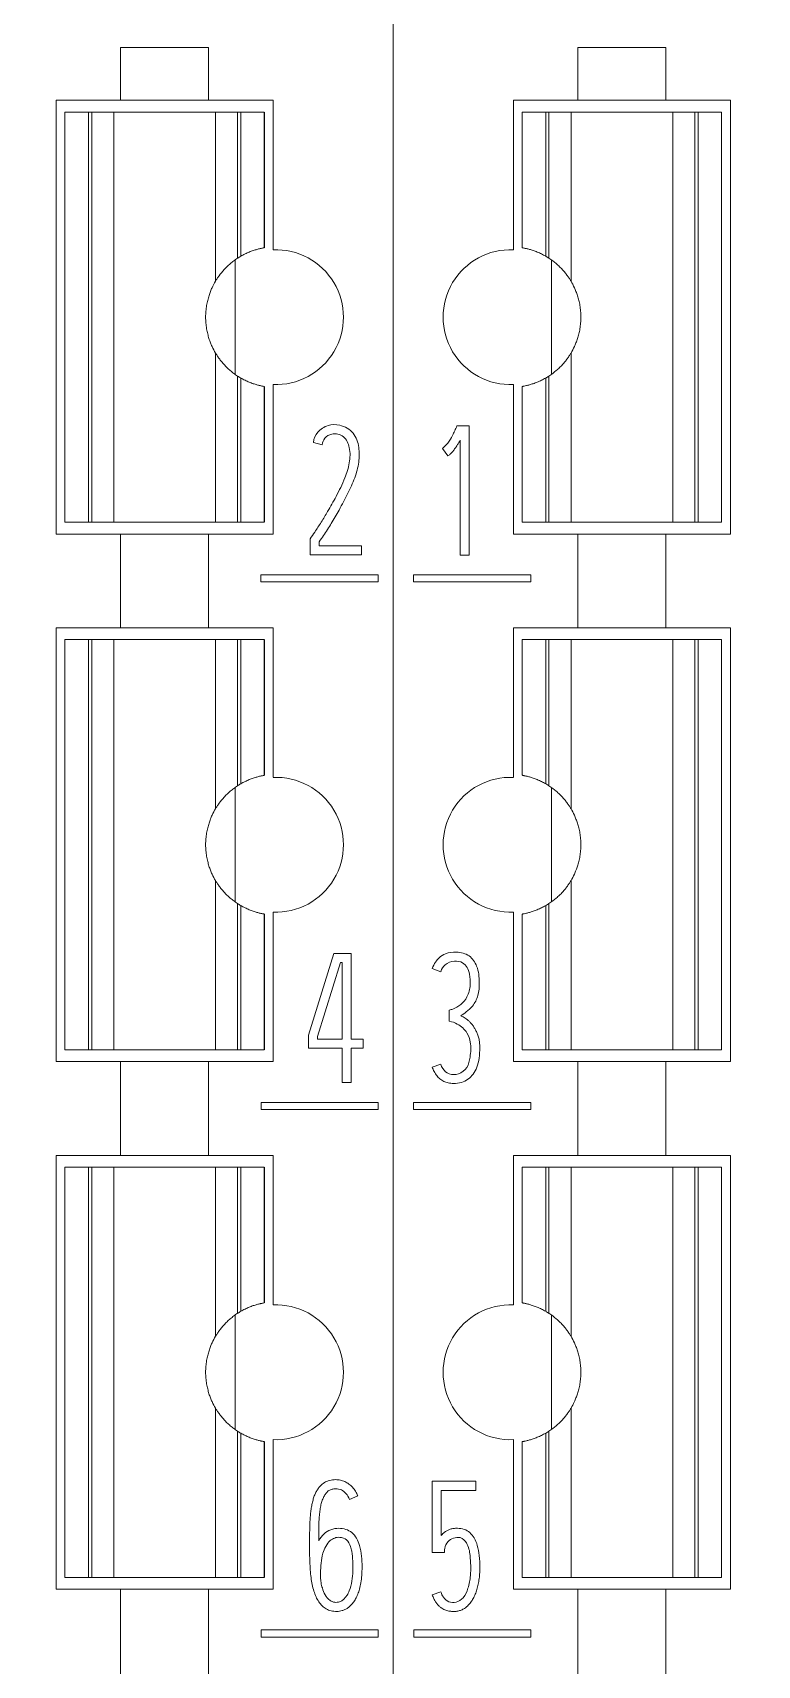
# Model space of a CAD drawing. Header units: millimetres. Extents: x 42356 to 50646, y 31507 to 39566.
# Drawn here: x 47679.95 to 47686.13, y 38403.65 to 38417.58 of the extents above; entities that cross this region are included whole.
import ezdxf

# ---------------------------------------------------------------- set-up
doc = ezdxf.new("R2010")
doc.units = ezdxf.units.MM
doc.set_wipeout_variables(frame=1)
doc.layers.add('000-PI-Oprema', color=30, linetype='Continuous', lineweight=5)
doc.layers.add('004-PI-DIN Šina', color=3, linetype='Continuous')

# ---------------------------------------------------------------- blocks, each defined once
blk = doc.blocks.new('*U116')
at = {"layer": '004-PI-DIN Šina'}
blk.add_lwpolyline([(650, -17.5), (650, 17.5), (0, 17.5), (0, -17.5)], close=True, dxfattribs=at)
blk = doc.blocks.new('PLC_CARD')
at = {"layer": '000-PI-Oprema'}
for p, q in [((0, -16.376), (0, -58.724)), ((15, -16.376), (15, -58.724)), ((1.575, -17.624), (1.575, -17.174)), ((1.575, -17.174), (2.325, -17.174)), ((2.325, -17.174), (2.325, -17.624)), ((12.675, -17.624), (12.675, -17.174)), ((12.675, -17.174), (13.425, -17.174)), ((13.425, -17.174), (13.425, -17.624)), ((1.025, -17.624), (1.025, -18.899)), ((1.575, -17.624), (1.025, -17.624)), ((2.325, -17.624), (1.575, -17.624)), ((2.875, -17.624), (2.325, -17.624)), ((2.875, -21.324), (2.875, -17.624)), ((12.125, -21.324), (12.125, -17.624)), ((12.125, -17.624), (12.675, -17.624)), ((12.675, -17.624), (13.425, -17.624)), ((13.425, -17.624), (13.975, -17.624)), ((13.975, -17.624), (13.975, -18.899)), ((1.099, -17.724), (1.099, -18.882)), ((1.1, -17.724), (1.3, -17.724)), ((1.1, -17.724), (1.1, -18.882)), ((1.1, -17.724), (1.1, -18.882)), ((1.328, -17.724), (1.3, -17.724)), ((1.3, -17.724), (1.3, -18.954)), ((1.516, -17.724), (1.328, -17.724)), ((1.328, -17.724), (1.328, -18.971)), ((1.516, -17.724), (1.516, -19.167)), ((2.572, -17.724), (2.384, -17.724)), ((2.384, -17.724), (2.384, -21.224)), ((2.6, -17.724), (2.572, -17.724)), ((2.572, -17.724), (2.572, -21.224)), ((2.8, -17.724), (2.6, -17.724)), ((2.6, -17.724), (2.6, -21.224)), ((2.8, -17.724), (2.8, -21.224)), ((12.2, -17.724), (12.4, -17.724)), ((12.2, -17.724), (12.2, -21.224)), ((12.4, -17.724), (12.428, -17.724)), ((12.4, -17.724), (12.4, -21.224)), ((12.428, -17.724), (12.616, -17.724)), ((12.428, -17.724), (12.428, -21.224)), ((12.616, -17.724), (12.616, -21.224)), ((13.484, -17.724), (13.672, -17.724)), ((13.484, -17.724), (13.484, -19.167)), ((13.672, -17.724), (13.7, -17.724)), ((13.672, -17.724), (13.672, -18.971)), ((13.9, -17.724), (13.7, -17.724)), ((13.7, -17.724), (13.7, -18.954)), ((13.9, -17.724), (13.9, -18.882)), ((13.9, -18.882), (13.9, -17.724)), ((13.901, -18.882), (13.901, -17.724)), ((1.349, -19.962), (1.349, -18.986)), ((13.651, -18.986), (13.651, -19.962)), ((1.516, -19.78), (1.516, -21.224)), ((13.484, -19.78), (13.484, -21.224)), ((1.025, -20.048), (1.025, -21.324)), ((1.3, -19.993), (1.3, -21.224)), ((1.328, -19.976), (1.328, -21.224)), ((13.672, -19.976), (13.672, -21.224)), ((13.7, -19.993), (13.7, -21.224)), ((13.975, -20.048), (13.975, -21.324)), ((1.099, -20.065), (1.099, -21.224)), ((1.1, -20.065), (1.1, -21.224)), ((1.1, -20.065), (1.1, -21.224)), ((13.9, -20.065), (13.9, -21.224)), ((13.9, -21.224), (13.9, -20.065)), ((13.901, -21.224), (13.901, -20.065)), ((0.543, -20.401), (0.648, -20.401)), ((0.648, -20.401), (0.648, -21.504)), ((0.466, -20.658), (0.421, -20.594)), ((0.571, -21.504), (0.571, -20.524)), ((14.395, -20.562), (14.319, -20.544)), ((15.1, -20.504), (15, -20.504)), ((15.1, -20.768), (15, -20.768)), ((1.1, -21.224), (1.3, -21.224)), ((1.328, -21.224), (1.3, -21.224)), ((1.516, -21.224), (1.328, -21.224)), ((2.572, -21.224), (2.384, -21.224)), ((2.6, -21.224), (2.572, -21.224)), ((2.8, -21.224), (2.6, -21.224)), ((12.2, -21.224), (12.4, -21.224)), ((12.4, -21.224), (12.428, -21.224)), ((12.428, -21.224), (12.616, -21.224)), ((13.484, -21.224), (13.672, -21.224)), ((13.672, -21.224), (13.7, -21.224)), ((13.9, -21.224), (13.7, -21.224)), ((1.025, -21.324), (1.575, -21.324)), ((1.575, -22.124), (1.575, -21.324)), ((1.575, -21.324), (2.325, -21.324)), ((2.325, -21.324), (2.875, -21.324)), ((2.325, -21.324), (2.325, -22.124)), ((12.675, -21.324), (12.125, -21.324)), ((12.675, -22.124), (12.675, -21.324)), ((13.425, -21.324), (12.675, -21.324)), ((13.975, -21.324), (13.425, -21.324)), ((13.425, -21.324), (13.425, -22.124)), ((14.291, -21.502), (14.291, -21.365)), ((14.369, -21.389), (14.369, -21.424)), ((14.369, -21.424), (14.728, -21.424)), ((14.728, -21.424), (14.728, -21.502)), ((0.648, -21.504), (0.571, -21.504)), ((14.728, -21.502), (14.291, -21.502)), ((1.172, -21.671), (0.173, -21.671)), ((0.173, -21.671), (0.173, -21.732)), ((1.172, -21.732), (1.172, -21.671)), ((14.871, -21.671), (13.872, -21.671)), ((13.872, -21.671), (13.872, -21.732)), ((14.871, -21.732), (14.871, -21.671)), ((0.173, -21.732), (1.172, -21.732)), ((13.872, -21.732), (14.871, -21.732)), ((1.025, -22.124), (1.025, -23.399)), ((1.575, -22.124), (1.025, -22.124)), ((2.325, -22.124), (1.575, -22.124)), ((2.875, -22.124), (2.325, -22.124)), ((2.875, -25.824), (2.875, -22.124)), ((12.125, -25.824), (12.125, -22.124)), ((12.125, -22.124), (12.675, -22.124)), ((12.675, -22.124), (13.425, -22.124)), ((13.425, -22.124), (13.975, -22.124)), ((13.975, -22.124), (13.975, -23.399)), ((1.099, -22.224), (1.099, -23.382)), ((1.1, -22.224), (1.3, -22.224)), ((1.1, -22.224), (1.1, -23.382)), ((1.1, -22.224), (1.1, -23.382)), ((1.328, -22.224), (1.3, -22.224)), ((1.3, -22.224), (1.3, -23.454)), ((1.516, -22.224), (1.328, -22.224)), ((1.328, -22.224), (1.328, -23.471)), ((1.516, -22.224), (1.516, -23.667)), ((2.572, -22.224), (2.384, -22.224)), ((2.384, -22.224), (2.384, -25.724)), ((2.6, -22.224), (2.572, -22.224)), ((2.572, -22.224), (2.572, -25.724)), ((2.8, -22.224), (2.6, -22.224)), ((2.6, -22.224), (2.6, -25.724)), ((2.8, -22.224), (2.8, -25.724)), ((12.2, -22.224), (12.4, -22.224)), ((12.2, -22.224), (12.2, -25.724)), ((12.4, -22.224), (12.428, -22.224)), ((12.4, -22.224), (12.4, -25.724)), ((12.428, -22.224), (12.616, -22.224)), ((12.428, -22.224), (12.428, -25.724)), ((12.616, -22.224), (12.616, -25.724)), ((13.484, -22.224), (13.672, -22.224)), ((13.484, -22.224), (13.484, -23.667)), ((13.672, -22.224), (13.7, -22.224)), ((13.672, -22.224), (13.672, -23.471)), ((13.9, -22.224), (13.7, -22.224)), ((13.7, -22.224), (13.7, -23.454)), ((13.9, -23.382), (13.9, -22.224)), ((13.9, -22.224), (13.9, -23.382)), ((13.901, -23.382), (13.901, -22.224)), ((1.349, -24.462), (1.349, -23.486)), ((13.651, -23.486), (13.651, -24.462)), ((15, -23.456), (15.1, -23.456)), ((15.1, -24.048), (15, -24.048)), ((15.1, -24.848), (15.1, -24.048)), ((1.516, -24.28), (1.516, -25.724)), ((13.484, -24.28), (13.484, -25.724)), ((1.3, -24.493), (1.3, -25.724)), ((1.328, -24.476), (1.328, -25.724)), ((13.672, -24.476), (13.672, -25.724)), ((13.7, -24.493), (13.7, -25.724)), ((1.025, -24.548), (1.025, -25.824)), ((1.099, -24.565), (1.099, -25.724)), ((1.1, -24.565), (1.1, -25.724)), ((1.1, -24.565), (1.1, -25.724)), ((13.9, -25.724), (13.9, -24.565)), ((13.9, -24.565), (13.9, -25.724)), ((13.901, -25.724), (13.901, -24.565)), ((13.975, -24.548), (13.975, -25.824)), ((14.492, -24.902), (14.278, -25.598)), ((14.642, -24.902), (14.492, -24.902)), ((14.642, -25.632), (14.642, -24.902)), ((15.1, -24.848), (15, -24.848)), ((15.1, -26.168), (15.1, -24.848)), ((0.405, -25.058), (0.333, -25.03)), ((14.355, -25.609), (14.55, -24.98)), ((14.55, -24.98), (14.564, -24.98)), ((14.564, -24.98), (14.564, -25.632)), ((0.478, -25.48), (0.478, -25.384)), ((14.278, -25.598), (14.278, -25.71)), ((14.355, -25.632), (14.355, -25.609)), ((1.1, -25.724), (1.3, -25.724)), ((1.328, -25.724), (1.3, -25.724)), ((1.516, -25.724), (1.328, -25.724)), ((2.572, -25.724), (2.384, -25.724)), ((2.6, -25.724), (2.572, -25.724)), ((2.8, -25.724), (2.6, -25.724)), ((12.2, -25.724), (12.4, -25.724)), ((12.4, -25.724), (12.428, -25.724)), ((12.428, -25.724), (12.616, -25.724)), ((13.484, -25.724), (13.672, -25.724)), ((13.672, -25.724), (13.7, -25.724)), ((13.9, -25.724), (13.7, -25.724)), ((14.278, -25.71), (14.564, -25.71)), ((14.564, -25.632), (14.355, -25.632)), ((14.564, -25.71), (14.564, -26.002)), ((14.742, -25.632), (14.642, -25.632)), ((14.642, -26.002), (14.642, -25.71)), ((14.642, -25.71), (14.742, -25.71)), ((14.742, -25.71), (14.742, -25.632)), ((0.331, -25.87), (0.406, -25.845)), ((1.025, -25.824), (1.575, -25.824)), ((1.575, -26.624), (1.575, -25.824)), ((1.575, -25.824), (2.325, -25.824)), ((2.325, -25.824), (2.875, -25.824)), ((2.325, -25.824), (2.325, -26.624)), ((12.675, -25.824), (12.125, -25.824)), ((12.675, -26.624), (12.675, -25.824)), ((13.425, -25.824), (12.675, -25.824)), ((13.975, -25.824), (13.425, -25.824)), ((13.425, -25.824), (13.425, -26.624)), ((14.564, -26.002), (14.642, -26.002)), ((1.173, -26.172), (0.174, -26.172)), ((0.174, -26.172), (0.174, -26.233)), ((1.173, -26.233), (1.173, -26.172)), ((13.873, -26.172), (13.873, -26.233)), ((14.871, -26.172), (13.873, -26.172)), ((14.871, -26.233), (14.871, -26.172)), ((15.1, -26.168), (15, -26.168)), ((15.1, -27.408), (15.1, -26.168)), ((0.174, -26.233), (1.173, -26.233)), ((13.873, -26.233), (14.871, -26.233)), ((1.025, -26.624), (1.025, -27.899)), ((1.575, -26.624), (1.025, -26.624)), ((1.099, -26.724), (1.099, -27.882)), ((1.1, -26.724), (1.3, -26.724)), ((1.1, -26.724), (1.1, -27.882)), ((1.1, -26.724), (1.1, -27.882)), ((1.328, -26.724), (1.3, -26.724)), ((1.3, -26.724), (1.3, -27.954)), ((1.516, -26.724), (1.328, -26.724)), ((1.328, -26.724), (1.328, -27.971)), ((1.516, -26.724), (1.516, -28.167)), ((2.325, -26.624), (1.575, -26.624)), ((2.875, -26.624), (2.325, -26.624)), ((2.572, -26.724), (2.384, -26.724)), ((2.384, -26.724), (2.384, -30.224)), ((2.6, -26.724), (2.572, -26.724)), ((2.572, -26.724), (2.572, -30.224)), ((2.8, -26.724), (2.6, -26.724)), ((2.6, -26.724), (2.6, -30.224)), ((2.8, -26.724), (2.8, -30.224)), ((2.875, -30.324), (2.875, -26.624)), ((12.125, -30.324), (12.125, -26.624)), ((12.125, -26.624), (12.675, -26.624)), ((12.2, -26.724), (12.4, -26.724)), ((12.2, -26.724), (12.2, -30.224)), ((12.4, -26.724), (12.428, -26.724)), ((12.4, -26.724), (12.4, -30.224)), ((12.428, -26.724), (12.616, -26.724)), ((12.428, -26.724), (12.428, -30.224)), ((12.616, -26.724), (12.616, -30.224)), ((12.675, -26.624), (13.425, -26.624)), ((13.425, -26.624), (13.975, -26.624)), ((13.484, -26.724), (13.672, -26.724)), ((13.484, -26.724), (13.484, -28.167)), ((13.672, -26.724), (13.672, -27.971)), ((13.672, -26.724), (13.7, -26.724)), ((13.9, -26.724), (13.7, -26.724)), ((13.7, -26.724), (13.7, -27.954)), ((13.9, -27.882), (13.9, -26.724)), ((13.9, -26.724), (13.9, -27.882)), ((13.901, -27.882), (13.901, -26.724)), ((13.975, -26.624), (13.975, -27.899)), ((15.127, -27.012), (15.1, -27.012)), ((15.1, -27.408), (15, -27.408)), ((1.349, -28.962), (1.349, -27.986)), ((13.651, -27.986), (13.651, -28.962)), ((15.1, -28.048), (15, -28.048)), ((15.1, -28.088), (15, -28.088)), ((15.1, -28.088), (15.1, -28.048)), ((15.1, -30.888), (15.1, -28.088)), ((15.127, -28.155), (15.1, -28.155)), ((15.127, -28.516), (15.1, -28.516)), ((15.127, -28.516), (15.127, -28.599)), ((15.127, -28.599), (15.1, -28.599)), ((1.516, -28.78), (1.516, -30.224)), ((13.484, -28.78), (13.484, -30.224)), ((1.025, -29.048), (1.025, -30.324)), ((1.099, -29.065), (1.099, -30.224)), ((1.1, -29.065), (1.1, -30.224)), ((1.1, -29.065), (1.1, -30.224)), ((1.3, -28.993), (1.3, -30.224)), ((1.328, -28.976), (1.328, -30.224)), ((13.672, -28.976), (13.672, -30.224)), ((13.7, -28.993), (13.7, -30.224)), ((13.9, -30.224), (13.9, -29.065)), ((13.9, -29.065), (13.9, -30.224)), ((13.901, -30.224), (13.901, -29.065)), ((13.975, -29.048), (13.975, -30.324)), ((0.331, -30.01), (0.331, -29.404)), ((0.331, -29.404), (0.703, -29.404)), ((0.409, -29.481), (0.409, -29.865)), ((0.703, -29.481), (0.409, -29.481)), ((0.703, -29.404), (0.703, -29.481)), ((15.127, -29.506), (15.1, -29.506)), ((14.626, -29.558), (14.697, -29.529)), ((15.127, -29.564), (15.1, -29.564)), ((15.127, -29.581), (15.1, -29.581)), ((15.127, -29.564), (15.127, -29.581)), ((15.127, -29.747), (15.1, -29.747)), ((15.127, -29.747), (15.127, -30.274)), ((0.437, -30.01), (0.331, -30.01)), ((0.333, -30.373), (0.406, -30.347)), ((1.025, -30.324), (1.575, -30.324)), ((1.1, -30.224), (1.3, -30.224)), ((1.328, -30.224), (1.3, -30.224)), ((1.516, -30.224), (1.328, -30.224)), ((1.575, -31.124), (1.575, -30.324)), ((1.575, -30.324), (2.325, -30.324)), ((2.325, -30.324), (2.875, -30.324)), ((2.325, -30.324), (2.325, -31.124)), ((2.572, -30.224), (2.384, -30.224)), ((2.6, -30.224), (2.572, -30.224)), ((2.8, -30.224), (2.6, -30.224)), ((12.675, -30.324), (12.125, -30.324)), ((12.2, -30.224), (12.4, -30.224)), ((12.4, -30.224), (12.428, -30.224)), ((12.428, -30.224), (12.616, -30.224)), ((12.675, -31.124), (12.675, -30.324)), ((13.425, -30.324), (12.675, -30.324)), ((13.975, -30.324), (13.425, -30.324)), ((13.425, -30.324), (13.425, -31.124)), ((13.484, -30.224), (13.672, -30.224)), ((13.672, -30.224), (13.7, -30.224)), ((13.9, -30.224), (13.7, -30.224)), ((15.127, -30.274), (15.1, -30.274)), ((15.127, -30.274), (15.127, -30.413)), ((15.127, -30.413), (15.1, -30.413)), ((15.127, -30.413), (15.127, -30.935)), ((1.173, -30.672), (0.175, -30.672)), ((0.175, -30.672), (0.175, -30.733)), ((0.175, -30.733), (1.173, -30.733)), ((1.173, -30.733), (1.173, -30.672)), ((13.874, -30.672), (13.874, -30.733)), ((14.872, -30.672), (13.874, -30.672)), ((13.874, -30.733), (14.872, -30.733)), ((14.872, -30.733), (14.872, -30.672)), ((15.1, -30.888), (15, -30.888)), ((15.027, -30.888), (15.027, -30.935)), ((15.127, -30.935), (15.027, -30.935))]:
    blk.add_line(p, q, dxfattribs=at)
for centre, radius, start, end in [((1, -19.474), 0.575, 87.5081, 272.4919), ((14, -19.474), 0.575, 267.5081, 92.4919), ((1, -19.474), 0.6, 56.8644, 60), ((14, -19.474), 0.6, 120, 123.1356), ((1, -19.474), 0.6, 300, 303.1356), ((14, -19.474), 0.6, 236.8644, 240), ((1, -23.974), 0.575, 87.5081, 272.4919), ((1, -23.974), 0.6, 56.8644, 60), ((14, -23.974), 0.6, 120, 123.1356), ((14, -23.974), 0.575, 267.5081, 92.4919), ((1, -23.974), 0.6, 300, 303.1356), ((14, -23.974), 0.6, 236.8644, 240), ((1, -28.474), 0.575, 87.5081, 272.4919), ((1, -28.474), 0.6, 56.8644, 60), ((14, -28.474), 0.6, 120, 123.1356), ((14, -28.474), 0.575, 267.5081, 92.4919), ((1, -28.474), 0.6, 300, 303.1356), ((14, -28.474), 0.6, 236.8644, 240)]:
    blk.add_arc(centre, radius, start, end, dxfattribs=at)
for points, knots in [([(2.384, -17.724), (2.375, -17.724), (2.356, -17.724), (2.328, -17.724), (2.299, -17.724), (2.279, -17.724), (2.242, -17.724), (2.171, -17.724), (2.096, -17.724), (2.003, -17.724), (1.904, -17.724), (1.806, -17.724), (1.727, -17.724), (1.658, -17.724), (1.62, -17.724), (1.6, -17.724), (1.561, -17.724), (1.534, -17.724), (1.516, -17.724)], [0, 0, 0, 0, 0.06207, 0.11975, 0.187035, 0.2395, 0.284229, 0.328958, 0.391725, 0.453791, 0.535986, 0.613149, 0.671042, 0.715771, 0.7605, 0.819646, 0.88025, 1, 1, 1, 1]), ([(12.616, -17.724), (12.625, -17.724), (12.644, -17.724), (12.672, -17.724), (12.701, -17.724), (12.721, -17.724), (12.758, -17.724), (12.829, -17.724), (12.904, -17.724), (12.997, -17.724), (13.096, -17.724), (13.194, -17.724), (13.273, -17.724), (13.342, -17.724), (13.38, -17.724), (13.4, -17.724), (13.439, -17.724), (13.466, -17.724), (13.484, -17.724)], [0, 0, 0, 0, 0.06207, 0.11975, 0.187035, 0.2395, 0.284229, 0.328958, 0.391725, 0.453791, 0.535986, 0.613149, 0.671042, 0.715771, 0.7605, 0.819646, 0.88025, 1, 1, 1, 1]), ([(1.3, -18.954), (1.288, -18.947), (1.276, -18.941), (1.258, -18.932), (1.252, -18.929), (1.24, -18.924), (1.234, -18.921), (1.216, -18.914), (1.205, -18.91), (1.188, -18.904), (1.183, -18.902), (1.172, -18.899), (1.167, -18.897), (1.153, -18.893), (1.144, -18.891), (1.132, -18.888), (1.129, -18.888), (1.122, -18.886), (1.116, -18.885), (1.111, -18.884), (1.107, -18.883), (1.106, -18.883), (1.101, -18.882), (1.1, -18.882), (1.1, -18.882)], [0, 0, 0, 0, 0.125, 0.125, 0.1875, 0.1875, 0.25, 0.25, 0.375, 0.375, 0.4375, 0.4375, 0.5, 0.5, 0.625, 0.625, 0.6875, 0.6875, 0.75, 0.8125, 0.8125, 0.875, 0.875, 1, 1, 1, 1]), ([(13.9, -18.882), (13.9, -18.882), (13.899, -18.882), (13.893, -18.883), (13.889, -18.884), (13.881, -18.886), (13.878, -18.886), (13.871, -18.888), (13.864, -18.889), (13.856, -18.891), (13.847, -18.893), (13.842, -18.895), (13.828, -18.899), (13.817, -18.902), (13.795, -18.909), (13.784, -18.914), (13.76, -18.924), (13.748, -18.929), (13.724, -18.941), (13.712, -18.947), (13.7, -18.954)], [0, 0, 0, 0, 0.125, 0.125, 0.25, 0.25, 0.3125, 0.3125, 0.375, 0.4375, 0.4375, 0.5, 0.5, 0.625, 0.625, 0.75, 0.75, 0.875, 0.875, 1, 1, 1, 1]), ([(1.516, -19.167), (1.512, -19.161), (1.507, -19.153), (1.497, -19.138), (1.492, -19.129), (1.479, -19.113), (1.473, -19.104), (1.458, -19.086), (1.451, -19.078), (1.435, -19.06), (1.427, -19.052), (1.409, -19.035), (1.4, -19.026), (1.371, -19.001), (1.35, -18.986), (1.328, -18.971)], [0, 0, 0, 0, 0.125, 0.125, 0.25, 0.25, 0.375, 0.375, 0.5, 0.5, 0.625, 0.625, 0.75, 0.75, 1, 1, 1, 1]), ([(13.672, -18.971), (13.661, -18.978), (13.65, -18.986), (13.63, -19.001), (13.62, -19.01), (13.6, -19.026), (13.591, -19.034), (13.574, -19.051), (13.565, -19.06), (13.541, -19.086), (13.527, -19.104), (13.509, -19.129), (13.503, -19.138), (13.495, -19.149), (13.493, -19.153), (13.488, -19.16), (13.486, -19.164), (13.484, -19.167)], [0, 0, 0, 0, 0.125, 0.125, 0.25, 0.25, 0.375, 0.375, 0.5, 0.5, 0.75, 0.75, 0.875, 0.875, 0.9375, 0.9375, 1, 1, 1, 1]), ([(1.516, -19.78), (1.526, -19.763), (1.536, -19.745), (1.55, -19.714), (1.554, -19.704), (1.563, -19.681), (1.567, -19.669), (1.575, -19.644), (1.579, -19.631), (1.584, -19.61), (1.586, -19.602), (1.589, -19.588), (1.591, -19.58), (1.594, -19.557), (1.596, -19.541), (1.599, -19.516), (1.599, -19.508), (1.6, -19.491), (1.6, -19.474), (1.6, -19.457), (1.599, -19.44), (1.599, -19.431), (1.596, -19.406), (1.594, -19.39), (1.591, -19.367), (1.589, -19.36), (1.586, -19.345), (1.584, -19.338), (1.579, -19.317), (1.576, -19.304), (1.568, -19.278), (1.563, -19.266), (1.554, -19.244), (1.55, -19.233), (1.536, -19.203), (1.526, -19.184), (1.516, -19.167)], [0, 0, 0, 0, 0.125, 0.125, 0.1875, 0.1875, 0.25, 0.25, 0.3125, 0.3125, 0.34375, 0.34375, 0.375, 0.375, 0.4375, 0.4375, 0.46875, 0.46875, 0.5, 0.53125, 0.53125, 0.5625, 0.5625, 0.625, 0.625, 0.65625, 0.65625, 0.6875, 0.6875, 0.75, 0.75, 0.8125, 0.8125, 0.875, 0.875, 1, 1, 1, 1]), ([(13.484, -19.167), (13.474, -19.184), (13.464, -19.203), (13.45, -19.233), (13.446, -19.243), (13.437, -19.266), (13.433, -19.278), (13.425, -19.303), (13.421, -19.317), (13.416, -19.338), (13.414, -19.345), (13.411, -19.359), (13.409, -19.367), (13.406, -19.39), (13.404, -19.406), (13.401, -19.431), (13.401, -19.439), (13.4, -19.456), (13.4, -19.473), (13.4, -19.491), (13.401, -19.508), (13.401, -19.516), (13.404, -19.541), (13.406, -19.557), (13.409, -19.58), (13.411, -19.588), (13.414, -19.602), (13.416, -19.609), (13.421, -19.63), (13.424, -19.644), (13.432, -19.669), (13.437, -19.681), (13.446, -19.703), (13.45, -19.714), (13.464, -19.745), (13.474, -19.763), (13.484, -19.78)], [0, 0, 0, 0, 0.125, 0.125, 0.1875, 0.1875, 0.25, 0.25, 0.3125, 0.3125, 0.34375, 0.34375, 0.375, 0.375, 0.4375, 0.4375, 0.46875, 0.46875, 0.5, 0.53125, 0.53125, 0.5625, 0.5625, 0.625, 0.625, 0.65625, 0.65625, 0.6875, 0.6875, 0.75, 0.75, 0.8125, 0.8125, 0.875, 0.875, 1, 1, 1, 1]), ([(1.328, -19.976), (1.35, -19.962), (1.371, -19.946), (1.399, -19.921), (1.409, -19.913), (1.427, -19.896), (1.435, -19.887), (1.451, -19.87), (1.458, -19.861), (1.473, -19.844), (1.479, -19.835), (1.491, -19.818), (1.497, -19.81), (1.507, -19.794), (1.512, -19.787), (1.516, -19.78)], [0, 0, 0, 0, 0.25, 0.25, 0.375, 0.375, 0.5, 0.5, 0.625, 0.625, 0.75, 0.75, 0.875, 0.875, 1, 1, 1, 1]), ([(13.484, -19.78), (13.486, -19.783), (13.488, -19.787), (13.493, -19.794), (13.495, -19.798), (13.503, -19.81), (13.509, -19.818), (13.521, -19.835), (13.528, -19.844), (13.542, -19.861), (13.557, -19.878), (13.573, -19.896), (13.591, -19.913), (13.6, -19.921), (13.62, -19.938), (13.63, -19.946), (13.645, -19.957), (13.65, -19.961), (13.661, -19.969), (13.667, -19.972), (13.672, -19.976)], [0, 0, 0, 0, 0.0625, 0.0625, 0.125, 0.125, 0.25, 0.25, 0.375, 0.375, 0.5, 0.625, 0.625, 0.75, 0.75, 0.875, 0.875, 0.9375, 0.9375, 1, 1, 1, 1]), ([(1.1, -20.065), (1.1, -20.065), (1.101, -20.065), (1.106, -20.064), (1.107, -20.064), (1.111, -20.063), (1.114, -20.063), (1.122, -20.061), (1.128, -20.06), (1.14, -20.057), (1.144, -20.056), (1.153, -20.054), (1.162, -20.051), (1.172, -20.048), (1.183, -20.045), (1.188, -20.043), (1.205, -20.038), (1.216, -20.033), (1.24, -20.024), (1.252, -20.018), (1.276, -20.006), (1.288, -20), (1.3, -19.993)], [0, 0, 0, 0, 0.125, 0.125, 0.1875, 0.1875, 0.25, 0.25, 0.375, 0.375, 0.4375, 0.4375, 0.5, 0.5625, 0.5625, 0.625, 0.625, 0.75, 0.75, 0.875, 0.875, 1, 1, 1, 1]), ([(13.7, -19.993), (13.712, -20), (13.724, -20.006), (13.742, -20.015), (13.748, -20.018), (13.76, -20.024), (13.766, -20.026), (13.784, -20.033), (13.795, -20.038), (13.812, -20.043), (13.817, -20.045), (13.828, -20.048), (13.833, -20.05), (13.847, -20.054), (13.856, -20.056), (13.868, -20.059), (13.871, -20.06), (13.878, -20.061), (13.881, -20.062), (13.889, -20.063), (13.893, -20.064), (13.899, -20.065), (13.9, -20.065), (13.9, -20.065)], [0, 0, 0, 0, 0.125, 0.125, 0.1875, 0.1875, 0.25, 0.25, 0.375, 0.375, 0.4375, 0.4375, 0.5, 0.5, 0.625, 0.625, 0.6875, 0.6875, 0.75, 0.75, 0.875, 0.875, 1, 1, 1, 1]), ([(0.421, -20.594), (0.437, -20.58), (0.47, -20.546), (0.501, -20.493), (0.525, -20.443), (0.537, -20.415), (0.543, -20.401)], [0, 0, 0, 0, 0.274424, 0.612757, 0.793666, 1, 1, 1, 1]), ([(14.291, -21.365), (14.304, -21.346), (14.336, -21.299), (14.387, -21.222), (14.448, -21.12), (14.518, -20.996), (14.586, -20.86), (14.631, -20.719), (14.636, -20.595), (14.588, -20.482), (14.484, -20.457), (14.412, -20.501), (14.397, -20.54), (14.395, -20.562)], [0, 0, 0, 0, 0.05807, 0.142634, 0.23079, 0.353245, 0.49959, 0.610982, 0.719336, 0.80771, 0.892977, 0.951087, 1, 1, 1, 1]), ([(14.319, -20.544), (14.324, -20.509), (14.349, -20.448), (14.44, -20.389), (14.556, -20.387), (14.671, -20.453), (14.713, -20.583), (14.71, -20.715), (14.675, -20.849), (14.61, -20.983), (14.543, -21.112), (14.474, -21.231), (14.417, -21.321), (14.381, -21.372), (14.369, -21.389)], [0, 0, 0, 0, 0.065877, 0.137994, 0.206813, 0.299001, 0.388258, 0.474278, 0.570456, 0.672063, 0.780243, 0.870811, 0.955957, 1, 1, 1, 1]), ([(0.571, -20.524), (0.566, -20.532), (0.556, -20.548), (0.541, -20.573), (0.524, -20.598), (0.506, -20.622), (0.486, -20.642), (0.473, -20.653), (0.466, -20.658)], [0, 0, 0, 0, 0.160979, 0.331327, 0.511234, 0.688038, 0.850249, 1, 1, 1, 1]), ([(15.1, -20.768), (15.1, -20.887), (15.1, -21.165), (15.1, -21.56), (15.1, -21.937), (15.1, -22.226), (15.1, -22.397), (15.1, -22.344), (15.1, -21.949), (15.1, -21.467), (15.1, -20.898), (15.1, -20.56), (15.1, -20.504), (15.1, -20.504)], [0, 0, 0, 0, 0.084853, 0.194043, 0.264481, 0.338003, 0.380852, 0.417934, 0.497429, 0.657125, 0.779194, 0.912825, 1, 1, 1, 1]), ([(15.1, -23.456), (15.1, -23.456), (15.1, -23.391), (15.1, -22.996), (15.1, -22.311), (15.1, -21.549), (15.1, -21.015), (15.1, -20.768)], [0, 0, 0, 0, 0.115769, 0.313891, 0.502507, 0.7699, 1, 1, 1, 1]), ([(2.384, -21.224), (2.375, -21.224), (2.356, -21.224), (2.328, -21.224), (2.299, -21.224), (2.279, -21.224), (2.242, -21.224), (2.171, -21.224), (2.096, -21.224), (2.003, -21.224), (1.904, -21.224), (1.806, -21.224), (1.727, -21.224), (1.658, -21.224), (1.62, -21.224), (1.6, -21.224), (1.561, -21.224), (1.534, -21.224), (1.516, -21.224)], [0, 0, 0, 0, 0.06207, 0.11975, 0.187035, 0.2395, 0.284229, 0.328958, 0.391725, 0.453791, 0.535986, 0.613149, 0.671042, 0.715771, 0.7605, 0.819646, 0.88025, 1, 1, 1, 1]), ([(12.616, -21.224), (12.625, -21.224), (12.644, -21.224), (12.672, -21.224), (12.701, -21.224), (12.721, -21.224), (12.758, -21.224), (12.829, -21.224), (12.904, -21.224), (12.997, -21.224), (13.096, -21.224), (13.194, -21.224), (13.273, -21.224), (13.342, -21.224), (13.38, -21.224), (13.4, -21.224), (13.439, -21.224), (13.466, -21.224), (13.484, -21.224)], [0, 0, 0, 0, 0.06207, 0.11975, 0.187035, 0.2395, 0.284229, 0.328958, 0.391725, 0.453791, 0.535986, 0.613149, 0.671042, 0.715771, 0.7605, 0.819646, 0.88025, 1, 1, 1, 1]), ([(2.384, -22.224), (2.375, -22.224), (2.356, -22.224), (2.328, -22.224), (2.299, -22.224), (2.279, -22.224), (2.242, -22.224), (2.171, -22.224), (2.096, -22.224), (2.003, -22.224), (1.904, -22.224), (1.806, -22.224), (1.727, -22.224), (1.658, -22.224), (1.62, -22.224), (1.6, -22.224), (1.561, -22.224), (1.534, -22.224), (1.516, -22.224)], [0, 0, 0, 0, 0.06207, 0.11975, 0.187035, 0.2395, 0.284229, 0.328958, 0.391725, 0.453791, 0.535986, 0.613149, 0.671042, 0.715771, 0.7605, 0.819646, 0.88025, 1, 1, 1, 1]), ([(12.616, -22.224), (12.625, -22.224), (12.644, -22.224), (12.672, -22.224), (12.701, -22.224), (12.721, -22.224), (12.758, -22.224), (12.829, -22.224), (12.904, -22.224), (12.997, -22.224), (13.096, -22.224), (13.194, -22.224), (13.273, -22.224), (13.342, -22.224), (13.38, -22.224), (13.4, -22.224), (13.439, -22.224), (13.466, -22.224), (13.484, -22.224)], [0, 0, 0, 0, 0.06207, 0.11975, 0.187035, 0.2395, 0.284229, 0.328958, 0.391725, 0.453791, 0.535986, 0.613149, 0.671042, 0.715771, 0.7605, 0.819646, 0.88025, 1, 1, 1, 1]), ([(1.3, -23.454), (1.288, -23.447), (1.276, -23.441), (1.258, -23.432), (1.252, -23.429), (1.24, -23.424), (1.234, -23.421), (1.216, -23.414), (1.205, -23.41), (1.188, -23.404), (1.183, -23.402), (1.172, -23.399), (1.167, -23.397), (1.153, -23.393), (1.144, -23.391), (1.132, -23.388), (1.129, -23.388), (1.122, -23.386), (1.116, -23.385), (1.111, -23.384), (1.107, -23.383), (1.106, -23.383), (1.101, -23.382), (1.1, -23.382), (1.1, -23.382)], [0, 0, 0, 0, 0.125, 0.125, 0.1875, 0.1875, 0.25, 0.25, 0.375, 0.375, 0.4375, 0.4375, 0.5, 0.5, 0.625, 0.625, 0.6875, 0.6875, 0.75, 0.8125, 0.8125, 0.875, 0.875, 1, 1, 1, 1]), ([(13.9, -23.382), (13.9, -23.382), (13.899, -23.382), (13.893, -23.383), (13.889, -23.384), (13.881, -23.386), (13.878, -23.386), (13.871, -23.388), (13.864, -23.389), (13.856, -23.391), (13.847, -23.393), (13.842, -23.395), (13.828, -23.399), (13.817, -23.402), (13.795, -23.409), (13.784, -23.414), (13.76, -23.424), (13.748, -23.429), (13.724, -23.441), (13.712, -23.447), (13.7, -23.454)], [0, 0, 0, 0, 0.125, 0.125, 0.25, 0.25, 0.3125, 0.3125, 0.375, 0.4375, 0.4375, 0.5, 0.5, 0.625, 0.625, 0.75, 0.75, 0.875, 0.875, 1, 1, 1, 1]), ([(1.516, -23.667), (1.512, -23.661), (1.507, -23.653), (1.497, -23.638), (1.492, -23.629), (1.479, -23.613), (1.473, -23.604), (1.458, -23.586), (1.451, -23.578), (1.435, -23.56), (1.427, -23.552), (1.409, -23.535), (1.4, -23.526), (1.371, -23.501), (1.35, -23.486), (1.328, -23.471)], [0, 0, 0, 0, 0.125, 0.125, 0.25, 0.25, 0.375, 0.375, 0.5, 0.5, 0.625, 0.625, 0.75, 0.75, 1, 1, 1, 1]), ([(13.672, -23.471), (13.661, -23.478), (13.65, -23.486), (13.63, -23.501), (13.62, -23.51), (13.6, -23.526), (13.591, -23.534), (13.574, -23.551), (13.565, -23.56), (13.541, -23.586), (13.527, -23.604), (13.509, -23.629), (13.503, -23.638), (13.495, -23.649), (13.493, -23.653), (13.488, -23.66), (13.486, -23.664), (13.484, -23.667)], [0, 0, 0, 0, 0.125, 0.125, 0.25, 0.25, 0.375, 0.375, 0.5, 0.5, 0.75, 0.75, 0.875, 0.875, 0.9375, 0.9375, 1, 1, 1, 1]), ([(1.516, -24.28), (1.526, -24.263), (1.536, -24.245), (1.55, -24.214), (1.554, -24.204), (1.563, -24.181), (1.567, -24.169), (1.575, -24.144), (1.579, -24.131), (1.584, -24.11), (1.586, -24.102), (1.589, -24.088), (1.591, -24.08), (1.594, -24.057), (1.596, -24.041), (1.599, -24.016), (1.599, -24.008), (1.6, -23.991), (1.6, -23.974), (1.6, -23.957), (1.599, -23.94), (1.599, -23.931), (1.596, -23.906), (1.594, -23.89), (1.591, -23.867), (1.589, -23.86), (1.586, -23.845), (1.584, -23.838), (1.579, -23.817), (1.576, -23.804), (1.568, -23.778), (1.563, -23.766), (1.554, -23.744), (1.55, -23.733), (1.536, -23.703), (1.526, -23.684), (1.516, -23.667)], [0, 0, 0, 0, 0.125, 0.125, 0.1875, 0.1875, 0.25, 0.25, 0.3125, 0.3125, 0.34375, 0.34375, 0.375, 0.375, 0.4375, 0.4375, 0.46875, 0.46875, 0.5, 0.53125, 0.53125, 0.5625, 0.5625, 0.625, 0.625, 0.65625, 0.65625, 0.6875, 0.6875, 0.75, 0.75, 0.8125, 0.8125, 0.875, 0.875, 1, 1, 1, 1]), ([(13.484, -23.667), (13.474, -23.684), (13.464, -23.703), (13.45, -23.733), (13.446, -23.743), (13.437, -23.766), (13.433, -23.778), (13.425, -23.803), (13.421, -23.817), (13.416, -23.838), (13.414, -23.845), (13.411, -23.859), (13.409, -23.867), (13.406, -23.89), (13.404, -23.906), (13.401, -23.931), (13.401, -23.939), (13.4, -23.956), (13.4, -23.973), (13.4, -23.991), (13.401, -24.008), (13.401, -24.016), (13.404, -24.041), (13.406, -24.057), (13.409, -24.08), (13.411, -24.088), (13.414, -24.102), (13.416, -24.109), (13.421, -24.13), (13.424, -24.144), (13.432, -24.169), (13.437, -24.181), (13.446, -24.203), (13.45, -24.214), (13.464, -24.245), (13.474, -24.263), (13.484, -24.28)], [0, 0, 0, 0, 0.125, 0.125, 0.1875, 0.1875, 0.25, 0.25, 0.3125, 0.3125, 0.34375, 0.34375, 0.375, 0.375, 0.4375, 0.4375, 0.46875, 0.46875, 0.5, 0.53125, 0.53125, 0.5625, 0.5625, 0.625, 0.625, 0.65625, 0.65625, 0.6875, 0.6875, 0.75, 0.75, 0.8125, 0.8125, 0.875, 0.875, 1, 1, 1, 1]), ([(1.328, -24.476), (1.35, -24.462), (1.371, -24.446), (1.399, -24.421), (1.409, -24.413), (1.427, -24.396), (1.435, -24.387), (1.451, -24.37), (1.458, -24.361), (1.473, -24.344), (1.479, -24.335), (1.491, -24.318), (1.497, -24.31), (1.507, -24.294), (1.512, -24.287), (1.516, -24.28)], [0, 0, 0, 0, 0.25, 0.25, 0.375, 0.375, 0.5, 0.5, 0.625, 0.625, 0.75, 0.75, 0.875, 0.875, 1, 1, 1, 1]), ([(13.484, -24.28), (13.486, -24.283), (13.488, -24.287), (13.493, -24.294), (13.495, -24.298), (13.503, -24.31), (13.509, -24.318), (13.521, -24.335), (13.528, -24.344), (13.542, -24.361), (13.557, -24.378), (13.573, -24.396), (13.591, -24.413), (13.6, -24.421), (13.62, -24.438), (13.63, -24.446), (13.645, -24.457), (13.65, -24.461), (13.661, -24.469), (13.667, -24.472), (13.672, -24.476)], [0, 0, 0, 0, 0.0625, 0.0625, 0.125, 0.125, 0.25, 0.25, 0.375, 0.375, 0.5, 0.625, 0.625, 0.75, 0.75, 0.875, 0.875, 0.9375, 0.9375, 1, 1, 1, 1]), ([(1.1, -24.565), (1.1, -24.565), (1.101, -24.565), (1.106, -24.564), (1.107, -24.564), (1.111, -24.563), (1.114, -24.563), (1.122, -24.561), (1.128, -24.56), (1.14, -24.557), (1.144, -24.556), (1.153, -24.554), (1.162, -24.551), (1.172, -24.548), (1.183, -24.545), (1.188, -24.543), (1.205, -24.538), (1.216, -24.533), (1.24, -24.524), (1.252, -24.518), (1.276, -24.506), (1.288, -24.5), (1.3, -24.493)], [0, 0, 0, 0, 0.125, 0.125, 0.1875, 0.1875, 0.25, 0.25, 0.375, 0.375, 0.4375, 0.4375, 0.5, 0.5625, 0.5625, 0.625, 0.625, 0.75, 0.75, 0.875, 0.875, 1, 1, 1, 1]), ([(13.7, -24.493), (13.712, -24.5), (13.724, -24.506), (13.742, -24.515), (13.748, -24.518), (13.76, -24.524), (13.766, -24.526), (13.784, -24.533), (13.795, -24.538), (13.812, -24.543), (13.817, -24.545), (13.828, -24.548), (13.833, -24.55), (13.847, -24.554), (13.856, -24.556), (13.868, -24.559), (13.871, -24.56), (13.878, -24.561), (13.881, -24.562), (13.889, -24.563), (13.893, -24.564), (13.899, -24.565), (13.9, -24.565), (13.9, -24.565)], [0, 0, 0, 0, 0.125, 0.125, 0.1875, 0.1875, 0.25, 0.25, 0.375, 0.375, 0.4375, 0.4375, 0.5, 0.5, 0.625, 0.625, 0.6875, 0.6875, 0.75, 0.75, 0.875, 0.875, 1, 1, 1, 1]), ([(0.333, -25.03), (0.34, -25.01), (0.356, -24.978), (0.394, -24.933), (0.453, -24.896), (0.545, -24.884), (0.654, -24.91), (0.725, -25.018), (0.737, -25.14), (0.73, -25.258), (0.685, -25.346), (0.628, -25.398), (0.593, -25.423), (0.577, -25.432)], [0, 0, 0, 0, 0.063247, 0.112632, 0.179319, 0.27478, 0.391534, 0.504091, 0.647878, 0.763761, 0.866845, 0.941481, 1, 1, 1, 1]), ([(0.478, -25.384), (0.488, -25.382), (0.523, -25.372), (0.581, -25.341), (0.638, -25.269), (0.661, -25.174), (0.653, -25.088), (0.636, -25.02), (0.59, -24.973), (0.517, -24.961), (0.44, -24.989), (0.413, -25.032), (0.405, -25.058)], [0, 0, 0, 0, 0.040831, 0.149565, 0.264607, 0.407315, 0.534359, 0.616951, 0.691579, 0.788079, 0.903151, 1, 1, 1, 1]), ([(0.577, -25.432), (0.581, -25.434), (0.59, -25.439), (0.605, -25.448), (0.622, -25.459), (0.64, -25.473), (0.658, -25.491), (0.675, -25.511), (0.692, -25.535), (0.706, -25.561), (0.72, -25.591), (0.731, -25.625), (0.737, -25.662), (0.739, -25.72), (0.735, -25.791), (0.717, -25.869), (0.685, -25.932), (0.639, -25.978), (0.58, -26.005), (0.522, -26.012), (0.47, -26.007), (0.43, -25.995), (0.397, -25.973), (0.37, -25.944), (0.348, -25.909), (0.336, -25.883), (0.331, -25.87)], [0, 0, 0, 0, 0.013742, 0.030757, 0.051099, 0.073878, 0.09839, 0.124871, 0.153233, 0.183485, 0.2159, 0.250508, 0.287713, 0.328123, 0.420601, 0.49876, 0.565987, 0.626908, 0.687589, 0.754696, 0.799851, 0.840281, 0.878434, 0.916873, 0.957002, 1, 1, 1, 1]), ([(0.406, -25.845), (0.409, -25.86), (0.423, -25.893), (0.477, -25.938), (0.562, -25.935), (0.637, -25.878), (0.659, -25.773), (0.667, -25.672), (0.63, -25.567), (0.56, -25.504), (0.502, -25.484), (0.478, -25.48)], [0, 0, 0, 0, 0.054593, 0.14574, 0.248172, 0.365383, 0.483275, 0.652423, 0.759568, 0.906165, 1, 1, 1, 1]), ([(2.384, -25.724), (2.375, -25.724), (2.356, -25.724), (2.328, -25.724), (2.299, -25.724), (2.279, -25.724), (2.242, -25.724), (2.171, -25.724), (2.096, -25.724), (2.003, -25.724), (1.904, -25.724), (1.806, -25.724), (1.727, -25.724), (1.658, -25.724), (1.62, -25.724), (1.6, -25.724), (1.561, -25.724), (1.534, -25.724), (1.516, -25.724)], [0, 0, 0, 0, 0.06207, 0.11975, 0.187035, 0.2395, 0.284229, 0.328958, 0.391725, 0.453791, 0.535986, 0.613149, 0.671042, 0.715771, 0.7605, 0.819646, 0.88025, 1, 1, 1, 1]), ([(12.616, -25.724), (12.625, -25.724), (12.644, -25.724), (12.672, -25.724), (12.701, -25.724), (12.721, -25.724), (12.758, -25.724), (12.829, -25.724), (12.904, -25.724), (12.997, -25.724), (13.096, -25.724), (13.194, -25.724), (13.273, -25.724), (13.342, -25.724), (13.38, -25.724), (13.4, -25.724), (13.439, -25.724), (13.466, -25.724), (13.484, -25.724)], [0, 0, 0, 0, 0.06207, 0.11975, 0.187035, 0.2395, 0.284229, 0.328958, 0.391725, 0.453791, 0.535986, 0.613149, 0.671042, 0.715771, 0.7605, 0.819646, 0.88025, 1, 1, 1, 1]), ([(2.384, -26.724), (2.375, -26.724), (2.356, -26.724), (2.328, -26.724), (2.299, -26.724), (2.279, -26.724), (2.242, -26.724), (2.171, -26.724), (2.096, -26.724), (2.003, -26.724), (1.904, -26.724), (1.806, -26.724), (1.727, -26.724), (1.658, -26.724), (1.62, -26.724), (1.6, -26.724), (1.561, -26.724), (1.534, -26.724), (1.516, -26.724)], [0, 0, 0, 0, 0.06207, 0.11975, 0.187035, 0.2395, 0.284229, 0.328958, 0.391725, 0.453791, 0.535986, 0.613149, 0.671042, 0.715771, 0.7605, 0.819646, 0.88025, 1, 1, 1, 1]), ([(12.616, -26.724), (12.625, -26.724), (12.644, -26.724), (12.672, -26.724), (12.701, -26.724), (12.721, -26.724), (12.758, -26.724), (12.829, -26.724), (12.904, -26.724), (12.997, -26.724), (13.096, -26.724), (13.194, -26.724), (13.273, -26.724), (13.342, -26.724), (13.38, -26.724), (13.4, -26.724), (13.439, -26.724), (13.466, -26.724), (13.484, -26.724)], [0, 0, 0, 0, 0.06207, 0.11975, 0.187035, 0.2395, 0.284229, 0.328958, 0.391725, 0.453791, 0.535986, 0.613149, 0.671042, 0.715771, 0.7605, 0.819646, 0.88025, 1, 1, 1, 1]), ([(15.127, -27.012), (15.127, -27.012), (15.127, -27.018), (15.127, -27.052), (15.127, -27.131), (15.127, -27.277), (15.127, -27.47), (15.127, -27.667), (15.127, -27.834), (15.127, -28.003), (15.127, -28.104), (15.127, -28.155)], [0, 0, 0, 0, 0.118058, 0.254412, 0.381016, 0.504486, 0.642104, 0.723445, 0.832754, 0.916377, 1, 1, 1, 1]), ([(15.027, -27.407), (15.027, -27.439), (15.027, -27.518), (15.027, -27.667), (15.027, -27.834), (15.027, -27.967), (15.027, -28.033), (15.027, -28.048)], [0, 0, 0, 0, 0.159343, 0.388049, 0.695388, 0.930508, 1, 1, 1, 1]), ([(1.3, -27.954), (1.288, -27.947), (1.276, -27.941), (1.258, -27.932), (1.252, -27.929), (1.24, -27.924), (1.234, -27.921), (1.216, -27.914), (1.205, -27.91), (1.188, -27.904), (1.183, -27.902), (1.172, -27.899), (1.167, -27.897), (1.153, -27.893), (1.144, -27.891), (1.132, -27.888), (1.129, -27.888), (1.122, -27.886), (1.116, -27.885), (1.111, -27.884), (1.107, -27.883), (1.106, -27.883), (1.101, -27.882), (1.1, -27.882), (1.1, -27.882)], [0, 0, 0, 0, 0.125, 0.125, 0.1875, 0.1875, 0.25, 0.25, 0.375, 0.375, 0.4375, 0.4375, 0.5, 0.5, 0.625, 0.625, 0.6875, 0.6875, 0.75, 0.8125, 0.8125, 0.875, 0.875, 1, 1, 1, 1]), ([(1.516, -28.167), (1.512, -28.161), (1.507, -28.153), (1.497, -28.138), (1.492, -28.129), (1.479, -28.113), (1.473, -28.104), (1.458, -28.086), (1.451, -28.078), (1.435, -28.06), (1.427, -28.052), (1.409, -28.035), (1.4, -28.026), (1.371, -28.001), (1.35, -27.986), (1.328, -27.971)], [0, 0, 0, 0, 0.125, 0.125, 0.25, 0.25, 0.375, 0.375, 0.5, 0.5, 0.625, 0.625, 0.75, 0.75, 1, 1, 1, 1]), ([(13.672, -27.971), (13.661, -27.978), (13.65, -27.986), (13.63, -28.001), (13.62, -28.01), (13.6, -28.026), (13.591, -28.034), (13.574, -28.051), (13.565, -28.06), (13.541, -28.086), (13.527, -28.104), (13.509, -28.129), (13.503, -28.138), (13.495, -28.149), (13.493, -28.153), (13.488, -28.16), (13.486, -28.164), (13.484, -28.167)], [0, 0, 0, 0, 0.125, 0.125, 0.25, 0.25, 0.375, 0.375, 0.5, 0.5, 0.75, 0.75, 0.875, 0.875, 0.9375, 0.9375, 1, 1, 1, 1]), ([(13.9, -27.882), (13.9, -27.882), (13.899, -27.882), (13.893, -27.883), (13.889, -27.884), (13.881, -27.886), (13.878, -27.886), (13.871, -27.888), (13.864, -27.889), (13.856, -27.891), (13.847, -27.893), (13.842, -27.895), (13.828, -27.899), (13.817, -27.902), (13.795, -27.909), (13.784, -27.914), (13.76, -27.924), (13.748, -27.929), (13.724, -27.941), (13.712, -27.947), (13.7, -27.954)], [0, 0, 0, 0, 0.125, 0.125, 0.25, 0.25, 0.3125, 0.3125, 0.375, 0.4375, 0.4375, 0.5, 0.5, 0.625, 0.625, 0.75, 0.75, 0.875, 0.875, 1, 1, 1, 1]), ([(1.516, -28.78), (1.526, -28.763), (1.536, -28.745), (1.55, -28.714), (1.554, -28.704), (1.563, -28.681), (1.567, -28.669), (1.575, -28.644), (1.579, -28.631), (1.584, -28.61), (1.586, -28.602), (1.589, -28.588), (1.591, -28.58), (1.594, -28.557), (1.596, -28.541), (1.599, -28.516), (1.599, -28.508), (1.6, -28.491), (1.6, -28.474), (1.6, -28.457), (1.599, -28.44), (1.599, -28.431), (1.596, -28.406), (1.594, -28.39), (1.591, -28.367), (1.589, -28.36), (1.586, -28.345), (1.584, -28.338), (1.579, -28.317), (1.576, -28.304), (1.568, -28.278), (1.563, -28.266), (1.554, -28.244), (1.55, -28.233), (1.536, -28.203), (1.526, -28.184), (1.516, -28.167)], [0, 0, 0, 0, 0.125, 0.125, 0.1875, 0.1875, 0.25, 0.25, 0.3125, 0.3125, 0.34375, 0.34375, 0.375, 0.375, 0.4375, 0.4375, 0.46875, 0.46875, 0.5, 0.53125, 0.53125, 0.5625, 0.5625, 0.625, 0.625, 0.65625, 0.65625, 0.6875, 0.6875, 0.75, 0.75, 0.8125, 0.8125, 0.875, 0.875, 1, 1, 1, 1]), ([(13.484, -28.167), (13.474, -28.184), (13.464, -28.203), (13.45, -28.233), (13.446, -28.243), (13.437, -28.266), (13.433, -28.278), (13.425, -28.303), (13.421, -28.317), (13.416, -28.338), (13.414, -28.345), (13.411, -28.359), (13.409, -28.367), (13.406, -28.39), (13.404, -28.406), (13.401, -28.431), (13.401, -28.439), (13.4, -28.456), (13.4, -28.473), (13.4, -28.491), (13.401, -28.508), (13.401, -28.516), (13.404, -28.541), (13.406, -28.557), (13.409, -28.58), (13.411, -28.588), (13.414, -28.602), (13.416, -28.609), (13.421, -28.63), (13.424, -28.644), (13.432, -28.669), (13.437, -28.681), (13.446, -28.703), (13.45, -28.714), (13.464, -28.745), (13.474, -28.763), (13.484, -28.78)], [0, 0, 0, 0, 0.125, 0.125, 0.1875, 0.1875, 0.25, 0.25, 0.3125, 0.3125, 0.34375, 0.34375, 0.375, 0.375, 0.4375, 0.4375, 0.46875, 0.46875, 0.5, 0.53125, 0.53125, 0.5625, 0.5625, 0.625, 0.625, 0.65625, 0.65625, 0.6875, 0.6875, 0.75, 0.75, 0.8125, 0.8125, 0.875, 0.875, 1, 1, 1, 1]), ([(15.127, -28.599), (15.127, -28.599), (15.127, -28.599), (15.127, -28.6), (15.127, -28.607), (15.127, -28.618), (15.127, -28.633), (15.127, -28.656), (15.127, -28.679), (15.127, -28.701), (15.127, -28.72), (15.127, -28.741), (15.127, -28.764), (15.127, -28.792), (15.127, -28.823), (15.127, -28.857), (15.127, -28.895), (15.127, -28.935), (15.127, -28.98), (15.127, -29.03), (15.127, -29.124), (15.127, -29.259), (15.127, -29.411), (15.127, -29.482), (15.127, -29.506)], [0, 0, 0, 0, 0.000873, 0.04209, 0.083339, 0.124888, 0.166293, 0.207401, 0.248867, 0.268905, 0.290343, 0.313254, 0.337495, 0.363076, 0.390237, 0.419126, 0.449881, 0.482667, 0.517815, 0.555798, 0.596889, 0.73562, 0.863123, 1, 1, 1, 1]), ([(1.328, -28.976), (1.35, -28.962), (1.371, -28.946), (1.399, -28.921), (1.409, -28.913), (1.427, -28.896), (1.435, -28.887), (1.451, -28.87), (1.458, -28.861), (1.473, -28.844), (1.479, -28.835), (1.491, -28.818), (1.497, -28.81), (1.507, -28.794), (1.512, -28.787), (1.516, -28.78)], [0, 0, 0, 0, 0.25, 0.25, 0.375, 0.375, 0.5, 0.5, 0.625, 0.625, 0.75, 0.75, 0.875, 0.875, 1, 1, 1, 1]), ([(13.484, -28.78), (13.486, -28.783), (13.488, -28.787), (13.493, -28.794), (13.495, -28.798), (13.503, -28.81), (13.509, -28.818), (13.521, -28.835), (13.528, -28.844), (13.542, -28.861), (13.557, -28.878), (13.573, -28.896), (13.591, -28.913), (13.6, -28.921), (13.62, -28.938), (13.63, -28.946), (13.645, -28.957), (13.65, -28.961), (13.661, -28.969), (13.667, -28.972), (13.672, -28.976)], [0, 0, 0, 0, 0.0625, 0.0625, 0.125, 0.125, 0.25, 0.25, 0.375, 0.375, 0.5, 0.625, 0.625, 0.75, 0.75, 0.875, 0.875, 0.9375, 0.9375, 1, 1, 1, 1]), ([(1.1, -29.065), (1.1, -29.065), (1.101, -29.065), (1.106, -29.064), (1.107, -29.064), (1.111, -29.063), (1.114, -29.063), (1.122, -29.061), (1.128, -29.06), (1.14, -29.057), (1.144, -29.056), (1.153, -29.054), (1.162, -29.051), (1.172, -29.048), (1.183, -29.045), (1.188, -29.043), (1.205, -29.038), (1.216, -29.033), (1.24, -29.024), (1.252, -29.018), (1.276, -29.006), (1.288, -29), (1.3, -28.993)], [0, 0, 0, 0, 0.125, 0.125, 0.1875, 0.1875, 0.25, 0.25, 0.375, 0.375, 0.4375, 0.4375, 0.5, 0.5625, 0.5625, 0.625, 0.625, 0.75, 0.75, 0.875, 0.875, 1, 1, 1, 1]), ([(13.7, -28.993), (13.712, -29), (13.724, -29.006), (13.742, -29.015), (13.748, -29.018), (13.76, -29.024), (13.766, -29.026), (13.784, -29.033), (13.795, -29.038), (13.812, -29.043), (13.817, -29.045), (13.828, -29.048), (13.833, -29.05), (13.847, -29.054), (13.856, -29.056), (13.868, -29.059), (13.871, -29.06), (13.878, -29.061), (13.881, -29.062), (13.889, -29.063), (13.893, -29.064), (13.899, -29.065), (13.9, -29.065), (13.9, -29.065)], [0, 0, 0, 0, 0.125, 0.125, 0.1875, 0.1875, 0.25, 0.25, 0.375, 0.375, 0.4375, 0.4375, 0.5, 0.5, 0.625, 0.625, 0.6875, 0.6875, 0.75, 0.75, 0.875, 0.875, 1, 1, 1, 1]), ([(14.697, -29.529), (14.692, -29.515), (14.679, -29.488), (14.654, -29.454), (14.623, -29.426), (14.588, -29.405), (14.549, -29.393), (14.505, -29.388), (14.458, -29.394), (14.411, -29.413), (14.379, -29.441), (14.356, -29.47), (14.34, -29.498), (14.326, -29.529), (14.315, -29.564), (14.306, -29.603), (14.299, -29.644), (14.294, -29.688), (14.29, -29.736), (14.288, -29.786), (14.287, -29.839), (14.286, -29.895), (14.286, -29.956), (14.286, -30.022), (14.289, -30.092), (14.292, -30.159), (14.298, -30.224), (14.308, -30.284), (14.322, -30.339), (14.34, -30.388), (14.363, -30.431), (14.392, -30.467), (14.427, -30.495), (14.471, -30.511), (14.51, -30.515), (14.542, -30.513), (14.565, -30.507), (14.589, -30.498), (14.614, -30.484), (14.637, -30.463), (14.66, -30.438), (14.681, -30.405), (14.698, -30.366), (14.714, -30.321), (14.726, -30.267), (14.733, -30.204), (14.735, -30.097), (14.728, -29.969), (14.661, -29.83), (14.551, -29.798), (14.466, -29.812), (14.405, -29.85), (14.375, -29.889), (14.364, -29.911)], [0, 0, 0, 0, 0.016574, 0.032126, 0.047215, 0.061971, 0.076584, 0.091749, 0.110746, 0.128396, 0.146237, 0.157298, 0.169017, 0.181617, 0.195138, 0.209538, 0.224885, 0.241276, 0.258789, 0.277446, 0.297086, 0.317531, 0.338784, 0.364705, 0.390203, 0.415291, 0.439305, 0.46165, 0.482449, 0.501649, 0.519365, 0.536053, 0.552117, 0.568604, 0.586788, 0.594876, 0.603616, 0.61318, 0.623523, 0.634782, 0.647264, 0.661194, 0.676855, 0.694478, 0.71456, 0.737672, 0.764011, 0.832016, 0.879243, 0.921889, 0.947712, 0.972529, 1, 1, 1, 1]), ([(14.364, -29.911), (14.364, -29.89), (14.364, -29.85), (14.365, -29.791), (14.367, -29.735), (14.371, -29.683), (14.377, -29.636), (14.385, -29.595), (14.397, -29.558), (14.412, -29.527), (14.429, -29.501), (14.451, -29.481), (14.478, -29.47), (14.515, -29.466), (14.559, -29.474), (14.601, -29.507), (14.62, -29.54), (14.626, -29.558)], [0, 0, 0, 0, 0.093552, 0.182299, 0.266263, 0.344156, 0.414867, 0.478725, 0.535927, 0.587024, 0.633196, 0.675849, 0.718151, 0.763935, 0.839811, 0.91369, 1, 1, 1, 1]), ([(15.127, -29.508), (15.127, -29.514), (15.127, -29.533), (15.127, -29.552), (15.127, -29.564)], [0, 0, 0, 0, 0.336751, 1, 1, 1, 1]), ([(0.409, -29.865), (0.414, -29.86), (0.424, -29.849), (0.442, -29.835), (0.462, -29.822), (0.487, -29.811), (0.516, -29.806), (0.556, -29.803), (0.605, -29.81), (0.656, -29.839), (0.694, -29.888), (0.721, -29.956), (0.736, -30.043), (0.739, -30.125), (0.737, -30.195), (0.732, -30.246), (0.723, -30.293), (0.711, -30.336), (0.696, -30.376), (0.678, -30.411), (0.658, -30.442), (0.635, -30.468), (0.609, -30.488), (0.581, -30.503), (0.551, -30.512), (0.527, -30.515), (0.509, -30.514), (0.497, -30.513), (0.482, -30.512), (0.466, -30.51), (0.449, -30.504), (0.431, -30.497), (0.413, -30.487), (0.395, -30.472), (0.377, -30.455), (0.36, -30.432), (0.345, -30.405), (0.337, -30.384), (0.333, -30.373)], [0, 0, 0, 0, 0.016185, 0.033271, 0.051531, 0.071348, 0.093558, 0.118791, 0.162536, 0.203888, 0.248609, 0.301929, 0.367689, 0.447774, 0.488171, 0.526452, 0.56284, 0.597093, 0.628979, 0.658815, 0.68665, 0.712645, 0.737417, 0.761185, 0.784296, 0.807668, 0.815424, 0.824863, 0.835991, 0.848402, 0.861845, 0.876497, 0.892371, 0.909638, 0.928581, 0.949563, 0.973224, 1, 1, 1, 1]), ([(0.406, -30.347), (0.411, -30.364), (0.426, -30.397), (0.472, -30.437), (0.541, -30.442), (0.606, -30.397), (0.643, -30.311), (0.664, -30.188), (0.66, -30.057), (0.641, -29.939), (0.578, -29.875), (0.513, -29.886), (0.46, -29.916), (0.439, -29.966), (0.436, -29.999), (0.437, -30.01)], [0, 0, 0, 0, 0.050241, 0.110658, 0.170431, 0.241186, 0.332479, 0.441283, 0.610569, 0.720659, 0.790637, 0.848737, 0.901567, 0.966598, 1, 1, 1, 1]), ([(14.543, -29.882), (14.528, -29.881), (14.5, -29.885), (14.455, -29.91), (14.422, -29.958), (14.396, -30.024), (14.383, -30.102), (14.38, -30.187), (14.379, -30.258), (14.397, -30.32), (14.415, -30.374), (14.452, -30.42), (14.5, -30.439), (14.559, -30.433), (14.602, -30.389), (14.631, -30.325), (14.65, -30.256), (14.657, -30.17), (14.656, -30.085), (14.65, -30.014), (14.633, -29.954), (14.609, -29.896), (14.564, -29.883), (14.543, -29.882)], [0, 0, 0, 0, 0.03125, 0.0625, 0.109375, 0.15625, 0.21875, 0.28125, 0.34375, 0.375, 0.421875, 0.46875, 0.5, 0.53125, 0.59375, 0.625, 0.6875, 0.75, 0.8125, 0.875, 0.90625, 0.953125, 1, 1, 1, 1]), ([(2.384, -30.224), (2.375, -30.224), (2.356, -30.224), (2.328, -30.224), (2.299, -30.224), (2.279, -30.224), (2.242, -30.224), (2.171, -30.224), (2.096, -30.224), (2.003, -30.224), (1.904, -30.224), (1.806, -30.224), (1.727, -30.224), (1.658, -30.224), (1.62, -30.224), (1.6, -30.224), (1.561, -30.224), (1.534, -30.224), (1.516, -30.224)], [0, 0, 0, 0, 0.06207, 0.11975, 0.187035, 0.2395, 0.284229, 0.328958, 0.391725, 0.453791, 0.535986, 0.613149, 0.671042, 0.715771, 0.7605, 0.819646, 0.88025, 1, 1, 1, 1]), ([(12.616, -30.224), (12.625, -30.224), (12.644, -30.224), (12.672, -30.224), (12.701, -30.224), (12.721, -30.224), (12.758, -30.224), (12.829, -30.224), (12.904, -30.224), (12.997, -30.224), (13.096, -30.224), (13.194, -30.224), (13.273, -30.224), (13.342, -30.224), (13.38, -30.224), (13.4, -30.224), (13.439, -30.224), (13.466, -30.224), (13.484, -30.224)], [0, 0, 0, 0, 0.06207, 0.11975, 0.187035, 0.2395, 0.284229, 0.328958, 0.391725, 0.453791, 0.535986, 0.613149, 0.671042, 0.715771, 0.7605, 0.819646, 0.88025, 1, 1, 1, 1])]:
    blk.add_open_spline(points, degree=3, knots=knots, dxfattribs=at)

msp = doc.modelspace()

# ---------------------------------------------------------------- block references
msp.add_blockref('*U116', (47483.026, 38434.519))

# ---------------------------------------------------------------- next in the draw order: wipeouts: each hides what was drawn before it
msp.add_wipeout([(47668.026, 38490.839), (47683.026, 38490.839), (47683.026, 38373.801), (47668.026, 38373.801)]).dxf.layer = '000-PI-Oprema'

# ---------------------------------------------------------------- next in the draw order: block references
at = {"layer": '000-PI-Oprema'}
msp.add_blockref('PLC_CARD', (47668.026, 38434.625), dxfattribs=at)

# ---------------------------------------------------------------- next in the draw order: wipeouts: each hides what was drawn before it
msp.add_wipeout([(47683.026, 38490.839), (47698.026, 38490.839), (47698.026, 38373.801), (47683.026, 38373.801)]).dxf.layer = '000-PI-Oprema'

# ---------------------------------------------------------------- next in the draw order: block references
msp.add_blockref('PLC_CARD', (47683.026, 38434.625), dxfattribs=at)

doc.saveas('drawing.dxf')
